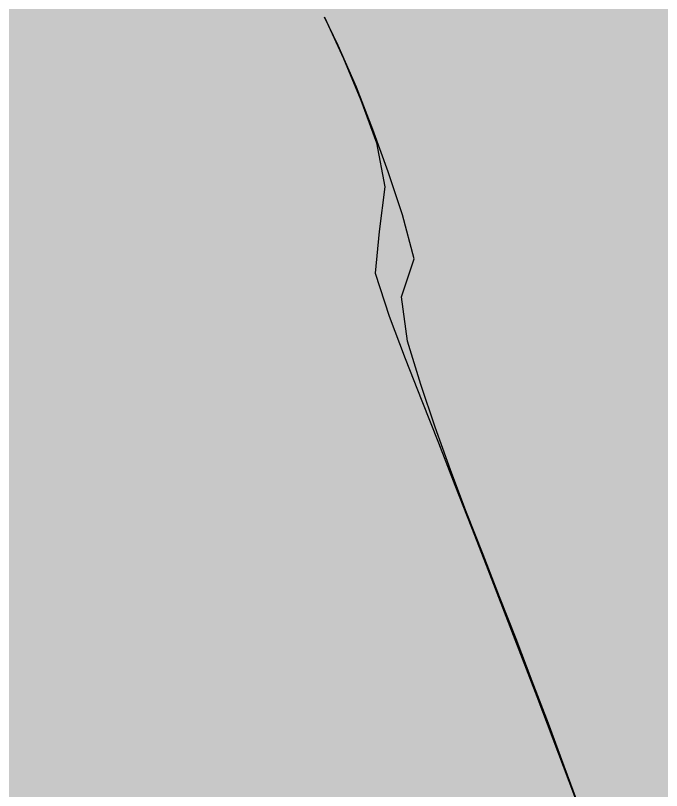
# Model space of a CAD drawing. Extents: x 0 to 1501, y 0 to 1747.
# Drawn here: x 129.855 to 132.99, y 1723.567 to 1727.326 of the extents above; entities that cross this region are included whole.
import ezdxf

# ---------------------------------------------------------------- set-up
doc = ezdxf.new("R2010")
doc.units = 0

msp = doc.modelspace()

# ---------------------------------------------------------------- hatches: boundary and pattern name
at = {"true_color": 0xf8f9fa}
msp.add_hatch(color=256, dxfattribs=at).paths.add_polyline_path([(0, 1747), (1280, 1747), (1280, 1027), (0, 1027)], flags=0)
at = {"true_color": 0xffffff}
msp.add_hatch(color=256, dxfattribs=at).paths.add_polyline_path([(0, 1747), (1280, 1747), (1280, 1681), (0, 1681)], flags=0)
at = {"true_color": 0x232323}
msp.add_hatch(color=256, dxfattribs=at).paths.add_polyline_path([(132.6735, 1722.975), (132.8182, 1722.8095), (132.8835, 1722.5998), (132.9441, 1722.3885), (133.002, 1722.1765), (133.0577, 1721.9639), (133.1116, 1721.7508), (133.1641, 1721.5373), (133.2152, 1721.3235), (133.2654, 1721.1095), (133.3145, 1720.8953), (133.348, 1720.7553), (133.3046, 1720.9708), (133.2594, 1721.1859), (133.2108, 1721.4003), (133.159, 1721.6139), (133.1045, 1721.8268), (133.0474, 1722.0391), (132.9879, 1722.2507), (132.9262, 1722.4617), (132.8623, 1722.672), (132.7702, 1722.8668), (132.6688, 1723.0498), (132.6535, 1723.2691), (132.5926, 1723.4787), (132.5174, 1723.6852), (132.4407, 1723.8912), (132.3628, 1724.0968), (132.2839, 1724.3019), (132.2042, 1724.5068), (132.1236, 1724.7113), (132.0437, 1724.916), (131.9662, 1725.1218), (131.8917, 1725.3286), (131.8212, 1725.5368), (131.7569, 1725.7469), (131.7285, 1725.9613), (131.7896, 1726.1464), (131.7326, 1726.3587), (131.6631, 1726.5672), (131.5888, 1726.7741), (131.5098, 1726.9791), (131.4215, 1727.1804), (131.3544, 1727.3178), (131.4459, 1727.1179), (131.531, 1726.9153), (131.6068, 1726.7091), (131.6479, 1726.4954), (131.6189, 1726.2783), (131.6007, 1726.0765), (131.6684, 1725.8674), (131.7455, 1725.6616), (131.8272, 1725.4576), (131.9074, 1725.2529), (131.9873, 1725.0482), (132.0671, 1724.8433), (132.1466, 1724.6384), (132.226, 1724.4334), (132.305, 1724.2283), (132.3839, 1724.0232), (132.4624, 1723.8178), (132.5405, 1723.6124), (132.618, 1723.4067), (132.6576, 1723.1925), (132.6735, 1722.975)], flags=0)

# ---------------------------------------------------------------- linework, layer by layer
msp.add_lwpolyline([(132.5926, 1723.4787), (132.5174, 1723.6852), (132.4407, 1723.8912), (132.3628, 1724.0968), (132.2839, 1724.3019), (132.2042, 1724.5068), (132.1236, 1724.7113), (132.0437, 1724.916), (131.9662, 1725.1218), (131.8917, 1725.3286), (131.8212, 1725.5368), (131.7569, 1725.7469), (131.7285, 1725.9613), (131.7896, 1726.1464), (131.7326, 1726.3587), (131.6631, 1726.5672), (131.5888, 1726.7741), (131.5098, 1726.9791), (131.4215, 1727.1804), (131.3544, 1727.3178), (131.4459, 1727.1179), (131.531, 1726.9153), (131.6068, 1726.7091), (131.6479, 1726.4954), (131.6189, 1726.2783), (131.6007, 1726.0765), (131.6684, 1725.8674), (131.7455, 1725.6616), (131.8272, 1725.4576), (131.9074, 1725.2529), (131.9873, 1725.0482), (132.0671, 1724.8433), (132.1466, 1724.6384), (132.226, 1724.4334), (132.305, 1724.2283), (132.3839, 1724.0232), (132.4624, 1723.8178), (132.5405, 1723.6124), (132.618, 1723.4067)], dxfattribs=at)

doc.saveas('drawing.dxf')
